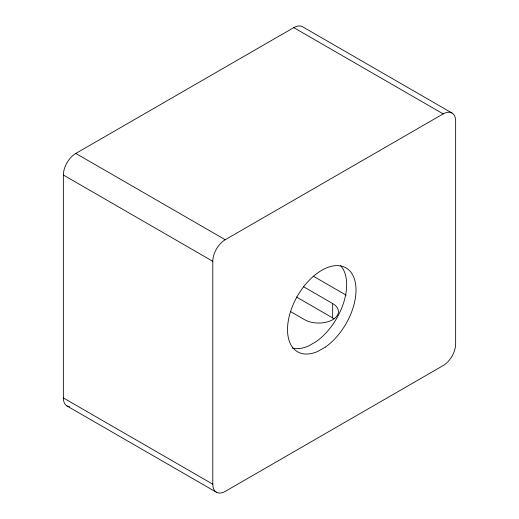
<?xml version="1.0" encoding="UTF-8"?>
<svg xmlns="http://www.w3.org/2000/svg" width="519" height="519" viewBox="0 0 519 519"><rect width="100%" height="100%" fill="white"/><g stroke="black" fill="none" stroke-linecap="round" stroke-linejoin="round"><path stroke-width="0.78" d="M69.578 406.766A17.614 10.166 -60 0 1 63.357 397.911L63.357 175.013A17.614 10.166 -60 0 1 75.806 153.442L293.748 27.617A17.614 10.166 -60 0 1 302.551 26.748L451.997 113.025M212.796 484.188L212.796 261.297A17.614 10.166 -60 0 1 225.252 239.726L443.194 113.901A17.614 10.166 -60 0 1 455.643 121.089L455.643 343.987A17.614 10.166 -60 0 1 443.194 365.558L225.252 491.383A17.614 10.166 -60 0 1 212.796 484.188L63.357 397.911M293.748 27.617L443.194 113.901M313.217 276.134L346.179 295.168M75.806 153.442L225.252 239.726M303.356 286.618L332.666 303.544A19.813 11.437 0 0 1 332.666 319.717A19.813 11.437 0 0 1 304.647 319.717L290.685 311.66M296.453 297.011L332.666 317.92A19.813 11.437 0 0 1 334.048 318.809M63.357 175.013L212.796 261.297M67.003 405.975L216.449 492.252M332.666 303.544L332.666 317.92M340.652 265.741A48.436 27.961 -60 0 1 316.006 341.703L308.85 345.836A48.436 27.961 -60 0 1 292.301 348.054M325.348 347.094L318.186 351.227A48.436 27.961 -60 0 1 292.722 305.646A48.436 27.961 -60 0 1 350.812 272.105A48.436 27.961 -60 0 1 325.348 347.094"/></g></svg>
